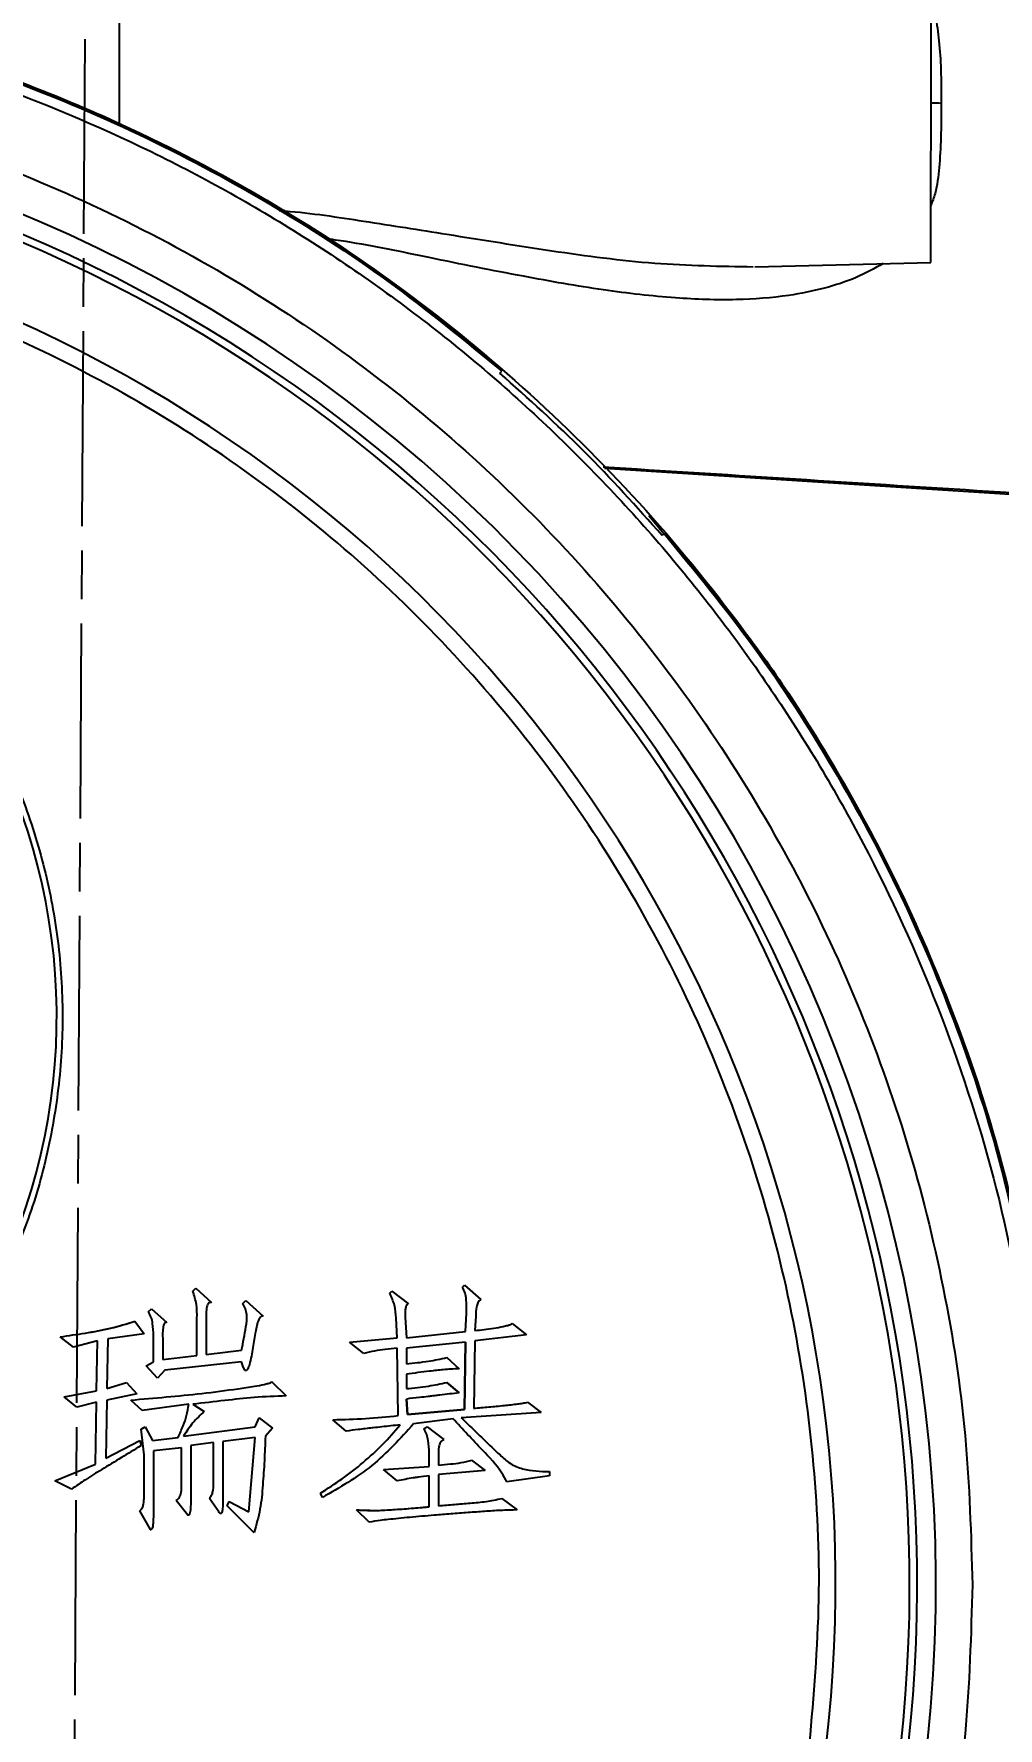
# Model space of a CAD drawing. Header units: millimetres. Extents: x 2016 to 4452, y 736 to 2459.
# Drawn here: x 2761.1 to 2820.5, y 2214.3 to 2318.7 of the extents above; entities that cross this region are included whole.
import ezdxf

# ---------------------------------------------------------------- set-up
doc = ezdxf.new("R2010")
doc.units = ezdxf.units.MM
doc.linetypes.add('AM_ISO08W050', pattern=[18, 12, -1.5, 3, -1.5])
doc.layers.add('AM_5', color=3, linetype='Continuous', lineweight=25)
doc.layers.add('AM_7', color=4, linetype='AM_ISO08W050', lineweight=25)
doc.styles.add('SLDTEXTSTYLE1', font='txt.shx', dxfattribs={"width": 0.7, "bigfont": 'gbcbig.shx'})
doc.dimstyles.new('SLDDIMSTYLE12$0', dxfattribs={"dimtxt": 12, "dimasz": 10, "dimexe": 0, "dimexo": 0.0625, "dimgap": 0.875, "dimtad": 1, "dimdec": 1, "dimlfac": 1.8, "dimrnd": 1e-09, "dimzin": 12, "dimdsep": 46, "dimtxsty": 'SLDTEXTSTYLE1', "dimcen": 0.09, "dimdle": 8.16, "dimclrd": 3, "dimclre": 3, "dimadec": 0, "dimazin": 3, "dimtfac": 1, "dimtdec": 1, "dimtofl": 0, "dimtmove": 0, "dimatfit": 3, "dimfxl": 0, "dimfrac": 2, "dimtolj": 1, "dimlwd": 5, "dimlwe": 5, "dimarcsym": 0})

# ---------------------------------------------------------------- blocks, each defined once
blk = doc.blocks.new('*D70')
at = {"layer": 'AM_5', "color": 3, "lineweight": 5, "transparency": 16777216}
blk.add_line((2781.41, 2421.44), (2965.31, 2421.44), dxfattribs=at)
at = {"layer": 'AM_5', "color": 3, "linetype": 'Continuous', "lineweight": 5, "transparency": 16777216}
for p, q in [((2965.31, 2411.44), (2965.31, 2132.7)), ((2828.48, 2122.7), (2965.31, 2122.7))]:
    blk.add_line(p, q, dxfattribs=at)
at = {"layer": 'AM_5', "color": 3, "transparency": 16777216}
for points in [[(2963.64, 2411.44), (2966.97, 2411.44), (2965.31, 2421.44)], [(2963.64, 2132.7), (2966.97, 2132.7), (2965.31, 2122.7)]]:
    blk.add_solid(points, dxfattribs=at)
at = {"layer": 'Defpoints', "color": 0, "transparency": 16777216}
for p in [(2781.35, 2421.44), (2828.42, 2122.7), (2965.31, 2122.7)]:
    blk.add_point(p, dxfattribs=at)
at = {"layer": 'AM_5', "color": 0, "transparency": 16777216, "insert": (2958.43, 2272.07), "char_height": 12, "attachment_point": 5, "rotation": 90, "style": 'SLDTEXTSTYLE1'}
blk.add_mtext('\\A1;350', dxfattribs=at)

msp = doc.modelspace()

# ---------------------------------------------------------------- linework, layer by layer
at = {"color": 7, "linetype": 'Continuous', "lineweight": 25}
for p, q in [((2805.465, 2304.318), (2816.308, 2304.578)), ((2789.776, 2297.766), (2789.888, 2297.877)), ((2841.275, 2288.986), (2796.226, 2291.885)), ((2798.945, 2289.002), (2799.875, 2287.875)), ((2799.883, 2287.882), (2799.771, 2287.771)), ((2787.463, 2241.466), (2787.59, 2241.594)), ((2787.463, 2241.466), (2787.59, 2241.594)), ((2787.59, 2241.594), (2788.611, 2240.701)), ((2787.59, 2241.594), (2787.59, 2241.594)), ((2787.59, 2241.594), (2788.611, 2240.701)), ((2770.868, 2241.211), (2771.06, 2241.403)), ((2770.868, 2241.211), (2771.06, 2241.403)), ((2770.868, 2241.211), (2770.868, 2241.211)), ((2771.06, 2241.403), (2772.017, 2240.509)), ((2771.06, 2241.403), (2771.06, 2241.403)), ((2771.06, 2241.403), (2772.017, 2240.509)), ((2773.932, 2240.445), (2774.123, 2240.637)), ((2773.932, 2240.445), (2774.123, 2240.637)), ((2774.123, 2240.637), (2775.208, 2239.679)), ((2774.123, 2240.637), (2774.123, 2240.637)), ((2774.123, 2240.637), (2775.208, 2239.679)), ((2782.995, 2241.083), (2783.122, 2241.211)), ((2782.995, 2241.083), (2783.122, 2241.211)), ((2782.995, 2241.083), (2782.995, 2241.083)), ((2783.122, 2241.211), (2784.144, 2240.445)), ((2783.122, 2241.211), (2783.122, 2241.211)), ((2783.122, 2241.211), (2784.144, 2240.445)), ((2787.463, 2241.466), (2787.463, 2241.466)), ((2788.611, 2240.701), (2788.611, 2240.701)), ((2768.124, 2239.935), (2768.315, 2240.126)), ((2768.124, 2239.935), (2768.315, 2240.126)), ((2768.124, 2239.935), (2768.124, 2239.935)), ((2768.315, 2240.126), (2769.272, 2239.296)), ((2768.315, 2240.126), (2768.315, 2240.126)), ((2768.315, 2240.126), (2769.272, 2239.296)), ((2771.123, 2237.254), (2771.123, 2239.552)), ((2772.017, 2240.509), (2772.017, 2240.509)), ((2773.932, 2240.445), (2773.932, 2240.445)), ((2775.208, 2239.679), (2775.208, 2239.679)), ((2783.442, 2238.339), (2783.378, 2239.552)), ((2783.952, 2239.616), (2784.016, 2238.339)), ((2783.952, 2239.616), (2783.952, 2239.616)), ((2783.952, 2239.616), (2784.016, 2238.339)), ((2784.144, 2240.445), (2784.144, 2240.445)), ((2787.654, 2238.722), (2787.718, 2239.871)), ((2787.654, 2238.722), (2787.718, 2239.871)), ((2787.718, 2239.871), (2787.718, 2239.871)), ((2788.292, 2239.679), (2788.228, 2238.786)), ((2767.868, 2238.594), (2765.634, 2238.275)), ((2767.294, 2239.36), (2767.868, 2238.594)), ((2767.294, 2239.36), (2767.294, 2239.36)), ((2767.294, 2239.36), (2767.868, 2238.594)), ((2767.868, 2238.594), (2767.868, 2238.594)), ((2768.443, 2236.871), (2768.443, 2238.467)), ((2769.272, 2239.296), (2769.272, 2239.296)), ((2771.698, 2239.488), (2771.698, 2237.318)), ((2784.016, 2238.339), (2787.654, 2238.722)), ((2784.016, 2238.339), (2787.654, 2238.722)), ((2787.654, 2238.722), (2787.654, 2238.722)), ((2791.42, 2238.53), (2788.228, 2238.148)), ((2790.526, 2239.233), (2791.42, 2238.53)), ((2790.526, 2239.233), (2790.526, 2239.233)), ((2790.526, 2239.233), (2791.42, 2238.53)), ((2791.42, 2238.53), (2791.42, 2238.53)), ((2763.528, 2237.765), (2762.698, 2238.403)), ((2762.698, 2238.403), (2762.698, 2238.403)), ((2764.996, 2238.148), (2763.528, 2237.765)), ((2764.932, 2235.084), (2764.996, 2238.148)), ((2764.932, 2235.084), (2764.996, 2238.148)), ((2765.634, 2238.275), (2765.571, 2235.212)), ((2769.017, 2238.148), (2769.017, 2236.999)), ((2771.698, 2237.318), (2773.868, 2237.573)), ((2771.698, 2237.318), (2773.868, 2237.573)), ((2773.868, 2237.573), (2773.868, 2237.573)), ((2780.506, 2238.084), (2783.442, 2238.339)), ((2781.399, 2237.382), (2780.506, 2238.084)), ((2780.506, 2238.084), (2780.506, 2238.084)), ((2783.505, 2233.552), (2783.442, 2237.701)), ((2784.016, 2238.339), (2784.016, 2238.339)), ((2787.654, 2238.084), (2784.016, 2237.701)), ((2784.016, 2237.701), (2784.016, 2236.743)), ((2787.59, 2233.935), (2787.654, 2238.084)), ((2787.654, 2238.084), (2787.59, 2233.935)), ((2788.228, 2238.148), (2788.165, 2233.999)), ((2767.996, 2236.616), (2768.443, 2236.871)), ((2767.996, 2236.616), (2768.443, 2236.871)), ((2768.698, 2235.85), (2767.996, 2236.616)), ((2767.996, 2236.616), (2767.996, 2236.616)), ((2768.443, 2236.871), (2768.443, 2236.871)), ((2769.017, 2236.999), (2771.123, 2237.254)), ((2769.017, 2236.999), (2771.123, 2237.254)), ((2769.017, 2236.999), (2769.017, 2236.999)), ((2773.868, 2236.871), (2769.145, 2236.36)), ((2771.123, 2237.254), (2771.123, 2237.254)), ((2771.698, 2237.318), (2771.698, 2237.318)), ((2786.505, 2237.126), (2787.271, 2236.424)), ((2786.505, 2237.126), (2786.505, 2237.126)), ((2787.271, 2236.424), (2786.505, 2237.126)), ((2787.271, 2236.424), (2787.271, 2236.424)), ((2765.571, 2235.212), (2766.783, 2235.595)), ((2766.783, 2235.595), (2767.421, 2234.892)), ((2766.783, 2235.595), (2766.783, 2235.595)), ((2766.783, 2235.595), (2767.421, 2234.892)), ((2769.145, 2236.36), (2768.698, 2235.85)), ((2775.719, 2235.658), (2776.612, 2234.765)), ((2775.719, 2235.658), (2775.719, 2235.658)), ((2775.719, 2235.658), (2776.612, 2234.765)), ((2784.016, 2236.105), (2784.016, 2235.212)), ((2786.505, 2235.595), (2787.271, 2234.956)), ((2786.505, 2235.595), (2786.505, 2235.595)), ((2787.271, 2234.956), (2786.505, 2235.595)), ((2762.954, 2234.701), (2764.932, 2235.084)), ((2763.72, 2234.063), (2762.954, 2234.701)), ((2762.954, 2234.701), (2762.954, 2234.701)), ((2764.932, 2234.382), (2763.72, 2234.063)), ((2764.868, 2230.552), (2764.932, 2234.382)), ((2764.868, 2230.552), (2764.932, 2234.382)), ((2764.932, 2235.084), (2764.932, 2235.084)), ((2765.571, 2234.51), (2765.507, 2230.935)), ((2767.421, 2234.892), (2765.571, 2234.51)), ((2767.741, 2233.871), (2767.039, 2234.51)), ((2767.039, 2234.51), (2767.039, 2234.51)), ((2767.421, 2234.892), (2767.421, 2234.892)), ((2776.612, 2234.765), (2776.612, 2234.765)), ((2784.016, 2234.573), (2784.08, 2233.616)), ((2784.08, 2233.616), (2784.016, 2234.573)), ((2787.271, 2234.956), (2787.271, 2234.956)), ((2791.483, 2234.382), (2792.313, 2233.744)), ((2791.483, 2234.382), (2791.483, 2234.382)), ((2791.483, 2234.382), (2792.313, 2233.744)), ((2770.613, 2234.254), (2767.741, 2233.871)), ((2770.868, 2234.254), (2771.57, 2233.807)), ((2770.868, 2234.254), (2771.57, 2233.807)), ((2771.57, 2233.807), (2771.57, 2233.807)), ((2774.698, 2232.85), (2774.953, 2233.424)), ((2774.698, 2232.85), (2774.953, 2233.424)), ((2774.953, 2233.424), (2775.783, 2232.786)), ((2774.953, 2233.424), (2774.953, 2233.424)), ((2774.953, 2233.424), (2775.783, 2232.786)), ((2780.314, 2232.595), (2779.484, 2233.297)), ((2779.484, 2233.297), (2779.484, 2233.297)), ((2784.08, 2233.616), (2787.59, 2233.935)), ((2787.59, 2233.935), (2784.08, 2233.616)), ((2784.08, 2233.616), (2784.08, 2233.616)), ((2786.888, 2233.361), (2784.463, 2233.042)), ((2792.313, 2233.744), (2787.399, 2233.424)), ((2787.59, 2233.935), (2787.59, 2233.935)), ((2792.313, 2233.744), (2792.313, 2233.744)), ((2767.677, 2232.722), (2767.932, 2232.85)), ((2767.677, 2232.722), (2767.932, 2232.85)), ((2767.868, 2231.127), (2767.677, 2232.722)), ((2767.677, 2232.722), (2767.677, 2232.722)), ((2767.932, 2232.85), (2768.379, 2232.02)), ((2767.932, 2232.85), (2767.932, 2232.85)), ((2767.932, 2232.85), (2768.379, 2232.02)), ((2768.379, 2232.02), (2769.974, 2232.212)), ((2768.379, 2232.02), (2769.974, 2232.212)), ((2769.974, 2232.212), (2769.974, 2232.212)), ((2770.294, 2232.276), (2774.698, 2232.85)), ((2770.294, 2232.276), (2774.698, 2232.85)), ((2774.698, 2232.212), (2772.719, 2231.957)), ((2774.315, 2227.616), (2774.698, 2232.212)), ((2774.698, 2232.85), (2774.698, 2232.85)), ((2775.783, 2232.786), (2775.336, 2232.276)), ((2775.783, 2232.786), (2775.783, 2232.786)), ((2785.101, 2232.722), (2785.292, 2232.85)), ((2785.101, 2232.722), (2785.292, 2232.85)), ((2785.101, 2232.722), (2785.101, 2232.722)), ((2785.292, 2232.85), (2786.314, 2232.084)), ((2785.292, 2232.85), (2785.292, 2232.85)), ((2785.292, 2232.85), (2786.314, 2232.084)), ((2765.507, 2230.935), (2767.613, 2232.02)), ((2765.507, 2230.935), (2767.613, 2232.02)), ((2767.613, 2232.02), (2767.677, 2231.701)), ((2767.613, 2232.02), (2767.613, 2232.02)), ((2767.613, 2232.02), (2767.677, 2231.701)), ((2767.677, 2231.701), (2767.677, 2231.701)), ((2768.379, 2232.02), (2768.379, 2232.02)), ((2770.166, 2231.574), (2768.443, 2231.382)), ((2768.443, 2231.382), (2768.443, 2227.616)), ((2770.166, 2229.404), (2770.166, 2231.574)), ((2772.145, 2231.893), (2770.74, 2231.701)), ((2770.74, 2231.701), (2770.74, 2228.318)), ((2772.145, 2229.34), (2772.145, 2231.893)), ((2772.719, 2231.957), (2772.719, 2228.318)), ((2785.42, 2230.425), (2785.42, 2231.254)), ((2786.314, 2232.084), (2786.314, 2232.084)), ((2762.379, 2229.531), (2764.868, 2230.552)), ((2764.868, 2230.552), (2764.868, 2230.552)), ((2767.868, 2228.574), (2767.868, 2231.127)), ((2782.612, 2230.233), (2785.42, 2230.425)), ((2783.442, 2229.531), (2782.612, 2230.233)), ((2782.612, 2230.233), (2782.612, 2230.233)), ((2785.42, 2230.425), (2785.42, 2230.425)), ((2785.995, 2231.063), (2785.995, 2230.489)), ((2785.995, 2231.063), (2785.995, 2231.063)), ((2788.867, 2230.169), (2785.995, 2229.914)), ((2788.037, 2230.808), (2788.867, 2230.169)), ((2788.037, 2230.808), (2788.037, 2230.808)), ((2788.037, 2230.808), (2788.867, 2230.169)), ((2788.867, 2230.169), (2788.867, 2230.169)), ((2763.401, 2229.021), (2762.379, 2229.531)), ((2762.379, 2229.531), (2762.379, 2229.531)), ((2785.42, 2227.936), (2785.42, 2229.85)), ((2785.995, 2229.914), (2785.995, 2227.999)), ((2792.824, 2229.85), (2790.207, 2229.467)), ((2792.824, 2230.106), (2792.824, 2229.85)), ((2792.824, 2230.106), (2792.824, 2230.106)), ((2767.868, 2228.574), (2767.868, 2228.574)), ((2770.549, 2227.425), (2769.847, 2228.318)), ((2769.847, 2228.318), (2769.847, 2228.318)), ((2772.464, 2227.616), (2771.889, 2228.446)), ((2771.889, 2228.446), (2771.889, 2228.446)), ((2772.974, 2227.999), (2773.102, 2228.255)), ((2772.974, 2227.999), (2773.102, 2228.255)), ((2773.102, 2228.255), (2774.315, 2227.616)), ((2773.102, 2228.255), (2773.102, 2228.255)), ((2773.102, 2228.255), (2774.315, 2227.616)), ((2778.846, 2228.51), (2778.719, 2228.765)), ((2778.719, 2228.765), (2778.719, 2228.765)), ((2789.888, 2228.446), (2790.845, 2227.744)), ((2789.888, 2228.446), (2789.888, 2228.446)), ((2789.888, 2228.446), (2790.845, 2227.744)), ((2768.251, 2226.531), (2767.613, 2227.68)), ((2767.613, 2227.68), (2767.613, 2227.68)), ((2774.634, 2226.34), (2772.974, 2227.999)), ((2772.974, 2227.999), (2772.974, 2227.999)), ((2774.315, 2227.616), (2774.315, 2227.616)), ((2781.718, 2226.978), (2780.952, 2227.744)), ((2780.952, 2227.744), (2780.952, 2227.744)), ((2785.42, 2227.936), (2785.42, 2227.936)), ((2790.845, 2227.744), (2790.845, 2227.744))]:
    msp.add_line(p, q, dxfattribs=at)
for centre, radius, start, end in [((2725.133, 2223.127), 91.48, 295.79271, 180), ((2817.025, 2325.911), 11.51, 266.68387, 269.63147), ((2725.133, 2223.127), 90.341, 353.64897, 186.35103), ((2725.133, 2223.127), 89.875, 353.64897, 186.35103), ((2725.133, 2223.127), 85.319, 353.33017, 186.66983), ((2725.133, 2258.127), 37.354, 334.65071, 85.34929)]:
    msp.add_arc(centre, radius, start, end, dxfattribs=at)
for points in [[(2816.308, 2304.578), (2816.308, 2304.615), (2816.308, 2304.688), (2816.309, 2305.274), (2816.311, 2306.184), (2816.314, 2307.419), (2816.317, 2308.92), (2816.321, 2310.634), (2816.325, 2312.494), (2816.329, 2314.428), (2816.333, 2316.362), (2816.337, 2318.222), (2816.341, 2319.936), (2816.344, 2321.438), (2816.346, 2322.672), (2816.348, 2323.583), (2816.35, 2324.168), (2816.35, 2324.242), (2816.35, 2324.278)], [(2735.923, 2320.801), (2739.575, 2320.277), (2746.878, 2319.229), (2757.521, 2316.11), (2767.764, 2311.902), (2777.465, 2306.546), (2786.504, 2300.142), (2794.766, 2292.76), (2802.147, 2284.498), (2808.552, 2275.459), (2813.907, 2265.758), (2818.115, 2255.515), (2821.235, 2244.872), (2822.283, 2237.569), (2822.807, 2233.917)], [(2742.162, 2320.548), (2745.075, 2319.96), (2750.903, 2318.784), (2759.397, 2316.031), (2767.626, 2312.584), (2775.497, 2308.384), (2782.998, 2303.539), (2787.591, 2299.764), (2789.888, 2297.877)], [(2742.465, 2320.599), (2745.76, 2319.913), (2752.348, 2318.54), (2761.9, 2315.219), (2771.084, 2311.015), (2779.787, 2305.88), (2787.924, 2299.89), (2795.408, 2293.103), (2802.164, 2285.589), (2808.118, 2277.427), (2813.216, 2268.702), (2817.381, 2259.501), (2820.661, 2249.935), (2822.005, 2243.34), (2822.678, 2240.043)], [(2725.133, 2316.868), (2728.201, 2316.781), (2734.336, 2316.607), (2743.451, 2315.204), (2752.389, 2312.979), (2761.064, 2309.871), (2769.393, 2305.933), (2777.297, 2301.195), (2784.697, 2295.707), (2791.525, 2289.519), (2797.712, 2282.692), (2803.201, 2275.291), (2807.938, 2267.388), (2811.877, 2259.058), (2814.985, 2250.383), (2817.21, 2241.445), (2818.613, 2232.331), (2818.787, 2226.196), (2818.874, 2223.128)], [(2808.85, 2213.337), (2809.104, 2216.29), (2809.613, 2222.197), (2809.189, 2231.095), (2807.897, 2239.898), (2805.668, 2248.516), (2802.55, 2256.852), (2798.57, 2264.813), (2793.774, 2272.311), (2788.216, 2279.263), (2781.957, 2285.59), (2775.067, 2291.224), (2767.622, 2296.102), (2759.705, 2300.168), (2751.404, 2303.383), (2742.811, 2305.688), (2734.022, 2307.143), (2728.096, 2307.323), (2725.133, 2307.414)], [(2799.771, 2287.771), (2798.195, 2289.526), (2795.042, 2293.037), (2791.532, 2296.189), (2789.776, 2297.766)], [(2728.191, 2295.71), (2729.699, 2295.534), (2732.716, 2295.182), (2737.119, 2293.969), (2741.351, 2292.272), (2745.345, 2290.068), (2749.046, 2287.401), (2752.398, 2284.307), (2755.353, 2280.832), (2757.868, 2277.026), (2759.907, 2272.946), (2761.438, 2268.649), (2762.442, 2264.199), (2762.901, 2259.661), (2762.813, 2255.099), (2762.166, 2250.586), (2761.016, 2246.166), (2759.812, 2243.378), (2759.21, 2241.983)], [(2799.883, 2287.882), (2801.77, 2285.585), (2805.544, 2280.992), (2810.389, 2273.492), (2814.59, 2265.621), (2818.037, 2257.392), (2820.79, 2248.897), (2821.965, 2243.07), (2822.553, 2240.156)], [(2818.874, 2223.128), (2818.787, 2220.06), (2818.613, 2213.925), (2817.21, 2204.811), (2814.985, 2195.873), (2811.877, 2187.197), (2807.938, 2178.868), (2803.201, 2170.965), (2797.712, 2163.564), (2791.525, 2156.737), (2784.697, 2150.549), (2777.297, 2145.06), (2769.393, 2140.323), (2761.064, 2136.385), (2752.389, 2133.277), (2743.451, 2131.052), (2734.336, 2129.648), (2728.201, 2129.474), (2725.133, 2129.387)]]:
    msp.add_open_spline(points, degree=3, dxfattribs=at)
for points, knots in [([(2766.343, 2321.144), (2766.341, 2320.153), (2766.337, 2318.173), (2766.331, 2315.244), (2766.327, 2313.546), (2766.326, 2312.981)], [0, 0, 0, 0, 0.40033354, 0.80066709, 1, 1, 1, 1]), ([(2742.465, 2320.599), (2745.131, 2320.059), (2750.578, 2318.956), (2758.703, 2316.388), (2766.914, 2313.038), (2775.08, 2308.76), (2782.855, 2303.8), (2787.573, 2299.877), (2789.838, 2297.993)], [0, 0, 0, 0, 0.1535242, 0.3136607, 0.480409, 0.6537687, 0.8337391, 1, 1, 1, 1]), ([(2816.342, 2320.403), (2816.42, 2320.193), (2816.673, 2319.51), (2816.834, 2318.157), (2816.954, 2316.366), (2816.952, 2315.088), (2816.951, 2314.401)], [0, 0, 0, 0, 0.1149044, 0.3730702, 0.6626095, 1, 1, 1, 1]), ([(2816.951, 2314.401), (2816.951, 2313.685), (2816.952, 2312.356), (2816.842, 2310.494), (2816.679, 2309.058), (2816.407, 2308.325), (2816.315, 2308.079)], [0, 0, 0, 0, 0.3327022, 0.6174452, 0.8718539, 1, 1, 1, 1]), ([(2776.192, 2307.782), (2776.313, 2307.773), (2778.064, 2307.641), (2781.516, 2307.108), (2787.01, 2306.247), (2792.994, 2305.27), (2799.314, 2304.422), (2803.364, 2304.351), (2805.375, 2304.315)], [0, 0, 0, 0, 0.0118812, 0.1717149, 0.3437603, 0.5639817, 0.7835609, 1, 1, 1, 1]), ([(2813.377, 2304.508), (2812.831, 2304.208), (2811.683, 2303.577), (2809.728, 2302.949), (2807.279, 2302.453), (2804.225, 2302.226), (2800.419, 2302.353), (2796.043, 2302.862), (2790.996, 2303.749), (2785.703, 2304.812), (2781.614, 2305.677), (2779.429, 2305.996), (2778.99, 2306.06)], [0, 0, 0, 0, 0.05917422, 0.12456737, 0.1945037, 0.29319372, 0.40381634, 0.5308787, 0.66921315, 0.82787427, 0.96536839, 1, 1, 1, 1]), ([(2841.275, 2289.098), (2833.664, 2289.59), (2818.619, 2290.561), (2803.572, 2291.505), (2796.138, 2291.971)], [0, 0, 0, 0, 0.5059249, 1, 1, 1, 1]), ([(2800.186, 2287.498), (2801.747, 2285.676), (2805.688, 2281.076), (2810.478, 2273.572), (2814.85, 2265.292), (2818.178, 2257.293), (2820.909, 2248.856), (2822.084, 2243.002), (2822.678, 2240.043)], [0, 0, 0, 0, 0.1352933, 0.3415257, 0.5005703, 0.6633309, 0.8298076, 1, 1, 1, 1]), ([(2771.123, 2239.552), (2771.125, 2239.836), (2771.127, 2240.402), (2770.954, 2240.942), (2770.868, 2241.211)], [0, 0, 0, 0, 0.5013561, 1, 1, 1, 1]), ([(2783.378, 2239.552), (2783.362, 2239.82), (2783.33, 2240.354), (2783.106, 2240.841), (2782.995, 2241.083)], [0, 0, 0, 0, 0.5014294, 1, 1, 1, 1]), ([(2787.718, 2239.871), (2787.725, 2240.144), (2787.735, 2240.557), (2787.651, 2241.104), (2787.524, 2241.348), (2787.463, 2241.466)], [0, 0, 0, 0, 0.5004867, 0.75639585, 1, 1, 1, 1]), ([(2788.611, 2240.701), (2788.571, 2240.677), (2788.489, 2240.629), (2788.393, 2240.463), (2788.302, 2240.148), (2788.296, 2239.867), (2788.292, 2239.679)], [0, 0, 0, 0, 0.1246065, 0.249783, 0.4997551, 1, 1, 1, 1]), ([(2768.443, 2238.467), (2768.435, 2238.721), (2768.423, 2239.102), (2768.322, 2239.607), (2768.19, 2239.825), (2768.124, 2239.935)], [0, 0, 0, 0, 0.5005014, 0.7507427, 1, 1, 1, 1]), ([(2772.017, 2240.509), (2771.992, 2240.515), (2771.955, 2240.525), (2771.904, 2240.518), (2771.859, 2240.499), (2771.809, 2240.457), (2771.732, 2240.324), (2771.679, 2239.991), (2771.69, 2239.689), (2771.698, 2239.488)], [0, 0, 0, 0, 0.0628935, 0.0931861, 0.1255191, 0.1834586, 0.2508615, 0.5002621, 1, 1, 1, 1]), ([(2773.868, 2237.573), (2773.964, 2238.055), (2774.108, 2238.776), (2774.229, 2239.638), (2774.125, 2240.129), (2773.996, 2240.34), (2773.932, 2240.445)], [0, 0, 0, 0, 0.50040255, 0.75006068, 0.87501107, 1, 1, 1, 1]), ([(2775.208, 2239.679), (2775.186, 2239.68), (2775.152, 2239.682), (2775.109, 2239.668), (2775.051, 2239.635), (2774.844, 2239.377), (2774.787, 2239.034), (2774.676, 2238.422), (2774.564, 2237.719), (2774.435, 2236.946), (2774.287, 2236.499), (2774.229, 2236.389), (2774.2, 2236.355), (2774.173, 2236.336), (2774.148, 2236.327), (2774.126, 2236.326), (2774.106, 2236.331), (2774.082, 2236.348), (2774.008, 2236.432), (2773.937, 2236.615), (2773.891, 2236.785), (2773.868, 2236.871)], [0, 0, 0, 0, 0.0157069, 0.0230837, 0.0312977, 0.0625941, 0.2492457, 0.2645916, 0.4993189, 0.7493468, 0.8133445, 0.8286238, 0.8367404, 0.8440727, 0.8515363, 0.8553171, 0.8590269, 0.8660949, 0.8751688, 0.9374395, 1, 1, 1, 1]), ([(2784.144, 2240.445), (2784.126, 2240.439), (2784.09, 2240.427), (2784.032, 2240.376), (2783.972, 2240.255), (2783.93, 2239.992), (2783.943, 2239.766), (2783.952, 2239.616)], [0, 0, 0, 0, 0.0627384, 0.1251056, 0.2501602, 0.4999525, 1, 1, 1, 1]), ([(2762.698, 2238.403), (2763.218, 2238.478), (2764.246, 2238.626), (2765.79, 2238.904), (2766.789, 2239.207), (2767.294, 2239.36)], [0, 0, 0, 0, 0.3347977, 0.6633059, 1, 1, 1, 1]), ([(2762.698, 2238.403), (2763.217, 2238.478), (2764.262, 2238.629), (2765.807, 2238.906), (2766.805, 2239.211), (2767.294, 2239.36)], [0, 0, 0, 0, 0.3346571, 0.6740832, 1, 1, 1, 1]), ([(2769.272, 2239.296), (2769.257, 2239.297), (2769.23, 2239.298), (2769.191, 2239.291), (2769.158, 2239.271), (2769.103, 2239.214), (2769.042, 2239.046), (2768.998, 2238.678), (2769.009, 2238.36), (2769.017, 2238.148)], [0, 0, 0, 0, 0.0367103, 0.0625587, 0.0920687, 0.1257937, 0.2504477, 0.5001516, 1, 1, 1, 1]), ([(2788.228, 2238.786), (2788.618, 2238.834), (2789.202, 2238.906), (2789.88, 2239.016), (2790.199, 2239.092), (2790.34, 2239.135), (2790.41, 2239.156), (2790.471, 2239.184), (2790.508, 2239.216), (2790.526, 2239.233)], [0, 0, 0, 0, 0.49996, 0.749982, 0.8747254, 0.9164061, 0.9376784, 0.9687122, 1, 1, 1, 1]), ([(2783.442, 2237.701), (2783.198, 2237.673), (2782.733, 2237.619), (2782.047, 2237.541), (2781.615, 2237.435), (2781.399, 2237.382)], [0, 0, 0, 0, 0.3550758, 0.6787643, 1, 1, 1, 1]), ([(2784.016, 2236.743), (2784.472, 2236.787), (2785.309, 2236.868), (2786.131, 2237.045), (2786.505, 2237.126)], [0, 0, 0, 0, 0.5444227, 1, 1, 1, 1]), ([(2787.271, 2236.424), (2787.1, 2236.424), (2786.772, 2236.424), (2786.164, 2236.365), (2785.487, 2236.29), (2784.729, 2236.199), (2784.252, 2236.136), (2784.016, 2236.105)], [0, 0, 0, 0, 0.1565437, 0.3002265, 0.5598557, 0.7813484, 1, 1, 1, 1]), ([(2767.039, 2234.51), (2768.5, 2234.631), (2770.707, 2234.815), (2773.247, 2235.145), (2774.525, 2235.336), (2775.147, 2235.446), (2775.463, 2235.523), (2775.61, 2235.566), (2775.673, 2235.598), (2775.704, 2235.615), (2775.714, 2235.623), (2775.719, 2235.632), (2775.721, 2235.643), (2775.72, 2235.652), (2775.719, 2235.658)], [0, 0, 0, 0, 0.4998656, 0.7551837, 0.8732692, 0.9406533, 0.9702997, 0.9841887, 0.992842, 0.9943099, 0.9962149, 0.9970595, 0.9977627, 1, 1, 1, 1]), ([(2784.016, 2235.212), (2784.472, 2235.255), (2785.309, 2235.336), (2786.131, 2235.514), (2786.505, 2235.595)], [0, 0, 0, 0, 0.5444227, 1, 1, 1, 1]), ([(2776.612, 2234.765), (2775.957, 2234.74), (2774.694, 2234.692), (2772.782, 2234.477), (2771.523, 2234.331), (2770.868, 2234.254)], [0, 0, 0, 0, 0.3409036, 0.6569898, 1, 1, 1, 1]), ([(2787.271, 2234.956), (2786.874, 2234.908), (2786.372, 2234.847), (2785.842, 2234.783), (2785.702, 2234.766), (2785.661, 2234.761), (2785.555, 2234.749), (2785.28, 2234.718), (2784.737, 2234.656), (2784.287, 2234.604), (2784.016, 2234.573)], [0, 0, 0, 0, 0.3664455, 0.4623341, 0.4884448, 0.4960418, 0.4999998, 0.5858417, 0.75, 1, 1, 1, 1]), ([(2788.165, 2233.999), (2788.475, 2234.027), (2789.106, 2234.083), (2790.009, 2234.168), (2790.702, 2234.25), (2791.18, 2234.314), (2791.382, 2234.359), (2791.483, 2234.382)], [0, 0, 0, 0, 0.2800254, 0.5679935, 0.8139788, 0.90683, 1, 1, 1, 1]), ([(2769.974, 2232.212), (2770.073, 2232.449), (2770.258, 2232.891), (2770.511, 2233.564), (2770.578, 2234.019), (2770.613, 2234.254)], [0, 0, 0, 0, 0.3593322, 0.6691852, 1, 1, 1, 1]), ([(2769.974, 2232.212), (2770.073, 2232.449), (2770.258, 2232.891), (2770.511, 2233.564), (2770.578, 2234.019), (2770.613, 2234.254)], [0, 0, 0, 0, 0.3592859, 0.6694965, 1, 1, 1, 1]), ([(2771.57, 2233.807), (2771.325, 2233.58), (2770.834, 2233.124), (2770.474, 2232.559), (2770.294, 2232.276)], [0, 0, 0, 0, 0.4987936, 1, 1, 1, 1]), ([(2779.484, 2233.297), (2780.156, 2233.314), (2781.499, 2233.348), (2782.837, 2233.484), (2783.505, 2233.552)], [0, 0, 0, 0, 0.4998338, 1, 1, 1, 1]), ([(2779.484, 2233.297), (2780.156, 2233.314), (2781.499, 2233.348), (2782.837, 2233.484), (2783.505, 2233.552)], [0, 0, 0, 0, 0.4998338, 1, 1, 1, 1]), ([(2790.207, 2229.467), (2790.109, 2229.649), (2789.716, 2230.381), (2788.507, 2231.618), (2787.486, 2232.717), (2786.888, 2233.361)], [0, 0, 0, 0, 0.1204989, 0.4845828, 1, 1, 1, 1]), ([(2787.399, 2233.424), (2787.535, 2233.293), (2788.329, 2232.526), (2789.311, 2231.565), (2790.391, 2230.557), (2791.435, 2230.137), (2792.268, 2230.118), (2792.824, 2230.106)], [0, 0, 0, 0, 0.0858222, 0.500579, 0.6255537, 0.7499526, 1, 1, 1, 1]), ([(2787.399, 2233.424), (2787.535, 2233.293), (2788.329, 2232.526), (2789.311, 2231.565), (2790.391, 2230.557), (2791.435, 2230.137), (2792.268, 2230.118), (2792.824, 2230.106)], [0, 0, 0, 0, 0.08581345, 0.50057898, 0.62555372, 0.74995257, 1, 1, 1, 1]), ([(2775.336, 2232.276), (2775.316, 2231.776), (2775.277, 2230.777), (2775.179, 2229.282), (2775.049, 2227.783), (2774.772, 2226.821), (2774.634, 2226.34)], [0, 0, 0, 0, 0.2500778, 0.5001569, 0.7501575, 1, 1, 1, 1]), ([(2778.719, 2228.765), (2779.175, 2229.058), (2780.087, 2229.644), (2781.366, 2230.65), (2782.571, 2231.745), (2783.279, 2232.567), (2783.633, 2232.978)], [0, 0, 0, 0, 0.2500184, 0.50003, 0.7500152, 1, 1, 1, 1]), ([(2778.719, 2228.765), (2779.175, 2229.058), (2780.087, 2229.644), (2781.366, 2230.65), (2782.571, 2231.745), (2783.279, 2232.567), (2783.633, 2232.978)], [0, 0, 0, 0, 0.2500184, 0.50003, 0.75001524, 1, 1, 1, 1]), ([(2784.463, 2233.042), (2783.646, 2232.139), (2782.012, 2230.334), (2779.902, 2229.118), (2778.846, 2228.51)], [0, 0, 0, 0, 0.4997261, 1, 1, 1, 1]), ([(2783.633, 2232.978), (2783.442, 2232.957), (2782.888, 2232.899), (2782.317, 2232.835), (2781.648, 2232.762), (2781.094, 2232.701), (2780.56, 2232.628), (2780.314, 2232.595)], [0, 0, 0, 0, 0.1726098, 0.5000206, 0.5157116, 0.7774565, 1, 1, 1, 1]), ([(2785.42, 2231.254), (2785.412, 2231.508), (2785.399, 2231.889), (2785.287, 2232.389), (2785.163, 2232.611), (2785.101, 2232.722)], [0, 0, 0, 0, 0.5002034, 0.7503812, 1, 1, 1, 1]), ([(2767.677, 2231.701), (2767.274, 2231.458), (2766.465, 2230.971), (2765.324, 2230.269), (2764.289, 2229.638), (2763.682, 2229.216), (2763.401, 2229.021)], [0, 0, 0, 0, 0.2795319, 0.5609173, 0.7961864, 1, 1, 1, 1]), ([(2786.314, 2232.084), (2786.273, 2232.06), (2786.191, 2232.011), (2786.08, 2231.854), (2785.972, 2231.538), (2785.985, 2231.253), (2785.995, 2231.063)], [0, 0, 0, 0, 0.1249641, 0.2504056, 0.5000303, 1, 1, 1, 1]), ([(2785.995, 2230.489), (2786.243, 2230.517), (2786.711, 2230.569), (2787.399, 2230.642), (2787.826, 2230.753), (2788.037, 2230.808)], [0, 0, 0, 0, 0.3619719, 0.6841185, 1, 1, 1, 1]), ([(2769.847, 2228.318), (2769.886, 2228.349), (2769.965, 2228.409), (2770.075, 2228.576), (2770.187, 2228.907), (2770.174, 2229.205), (2770.166, 2229.404)], [0, 0, 0, 0, 0.1251016, 0.2504868, 0.5002749, 1, 1, 1, 1]), ([(2771.889, 2228.446), (2771.939, 2228.509), (2772.037, 2228.634), (2772.127, 2228.944), (2772.137, 2229.182), (2772.145, 2229.34)], [0, 0, 0, 0, 0.24961275, 0.50039468, 1, 1, 1, 1]), ([(2785.42, 2229.85), (2785.192, 2229.818), (2784.897, 2229.776), (2784.566, 2229.729), (2784.133, 2229.666), (2783.769, 2229.595), (2783.442, 2229.531)], [0, 0, 0, 0, 0.3449558, 0.4462952, 0.5002092, 1, 1, 1, 1]), ([(2767.613, 2227.68), (2767.667, 2227.74), (2767.774, 2227.86), (2767.854, 2228.176), (2767.863, 2228.415), (2767.868, 2228.574)], [0, 0, 0, 0, 0.2488876, 0.4991838, 1, 1, 1, 1]), ([(2767.613, 2227.68), (2767.667, 2227.74), (2767.774, 2227.86), (2767.854, 2228.176), (2767.863, 2228.415), (2767.868, 2228.574)], [0, 0, 0, 0, 0.2488876, 0.4991838, 1, 1, 1, 1]), ([(2770.74, 2228.318), (2770.737, 2228.154), (2770.731, 2227.877), (2770.709, 2227.575), (2770.646, 2227.453), (2770.627, 2227.432), (2770.613, 2227.422), (2770.598, 2227.416), (2770.582, 2227.415), (2770.565, 2227.417), (2770.555, 2227.422), (2770.549, 2227.425)], [0, 0, 0, 0, 0.5027084, 0.8476925, 0.8958369, 0.9154027, 0.9327165, 0.9486901, 0.9644693, 0.9812397, 1, 1, 1, 1]), ([(2772.719, 2228.318), (2772.716, 2228.153), (2772.711, 2227.905), (2772.68, 2227.641), (2772.632, 2227.547), (2772.612, 2227.529), (2772.594, 2227.52), (2772.58, 2227.517), (2772.565, 2227.518), (2772.537, 2227.528), (2772.502, 2227.562), (2772.477, 2227.597), (2772.464, 2227.616)], [0, 0, 0, 0, 0.499283, 0.748654, 0.7826722, 0.8125834, 0.8273755, 0.8418742, 0.8564408, 0.8721286, 0.9284957, 1, 1, 1, 1]), ([(2785.995, 2227.999), (2786.321, 2228.025), (2786.973, 2228.075), (2787.95, 2228.162), (2788.927, 2228.247), (2789.568, 2228.38), (2789.888, 2228.446)], [0, 0, 0, 0, 0.2501141, 0.5002263, 0.7503325, 1, 1, 1, 1]), ([(2768.443, 2227.616), (2768.439, 2227.422), (2768.434, 2227.091), (2768.411, 2226.732), (2768.346, 2226.574), (2768.323, 2226.542), (2768.301, 2226.528), (2768.285, 2226.524), (2768.268, 2226.525), (2768.257, 2226.529), (2768.251, 2226.531)], [0, 0, 0, 0, 0.50339361, 0.85618593, 0.90552278, 0.94188844, 0.95666642, 0.97042817, 0.98446506, 1, 1, 1, 1]), ([(2780.952, 2227.744), (2781.385, 2227.728), (2782.379, 2227.69), (2783.869, 2227.804), (2784.925, 2227.893), (2785.42, 2227.936)], [0, 0, 0, 0, 0.289978, 0.6665707, 1, 1, 1, 1]), ([(2780.952, 2227.744), (2781.253, 2227.728), (2781.998, 2227.688), (2783.117, 2227.754), (2784.305, 2227.837), (2785.048, 2227.903), (2785.42, 2227.936)], [0, 0, 0, 0, 0.2013712, 0.4999053, 0.7499521, 1, 1, 1, 1]), ([(2790.845, 2227.744), (2790.503, 2227.735), (2789.831, 2227.717), (2788.824, 2227.648), (2787.799, 2227.576), (2786.769, 2227.497), (2785.82, 2227.417), (2784.978, 2227.35), (2784.24, 2227.284), (2783.546, 2227.218), (2782.938, 2227.154), (2782.334, 2227.094), (2781.945, 2227.021), (2781.718, 2226.978)], [0, 0, 0, 0, 0.111912, 0.2203794, 0.3303488, 0.4480332, 0.5586453, 0.6421864, 0.7244882, 0.8011937, 0.8704803, 0.9246662, 1, 1, 1, 1])]:
    msp.add_open_spline(points, degree=3, knots=knots, dxfattribs=at)
at = {"layer": 'AM_7'}
msp.add_line((2762.625, 2054.343), (2764.864, 2421.478), dxfattribs=at)

# ---------------------------------------------------------------- dimensions: what is measured, and where the dimension line sits
at = {"layer": 'AM_5'}
dim = msp.add_linear_dim(base=(2965.307, 2122.703), p1=(2781.351, 2421.443), p2=(2828.419, 2122.703), angle=90, text='350', dimstyle='SLDDIMSTYLE12$0', override={"dimlfac": 1, "dimpost": ''}, dxfattribs=at)
dim.commit()
dim.dimension.update_dxf_attribs({"geometry": '*D70', "text_midpoint": (2958.432, 2272.073)})

doc.saveas('drawing.dxf')
